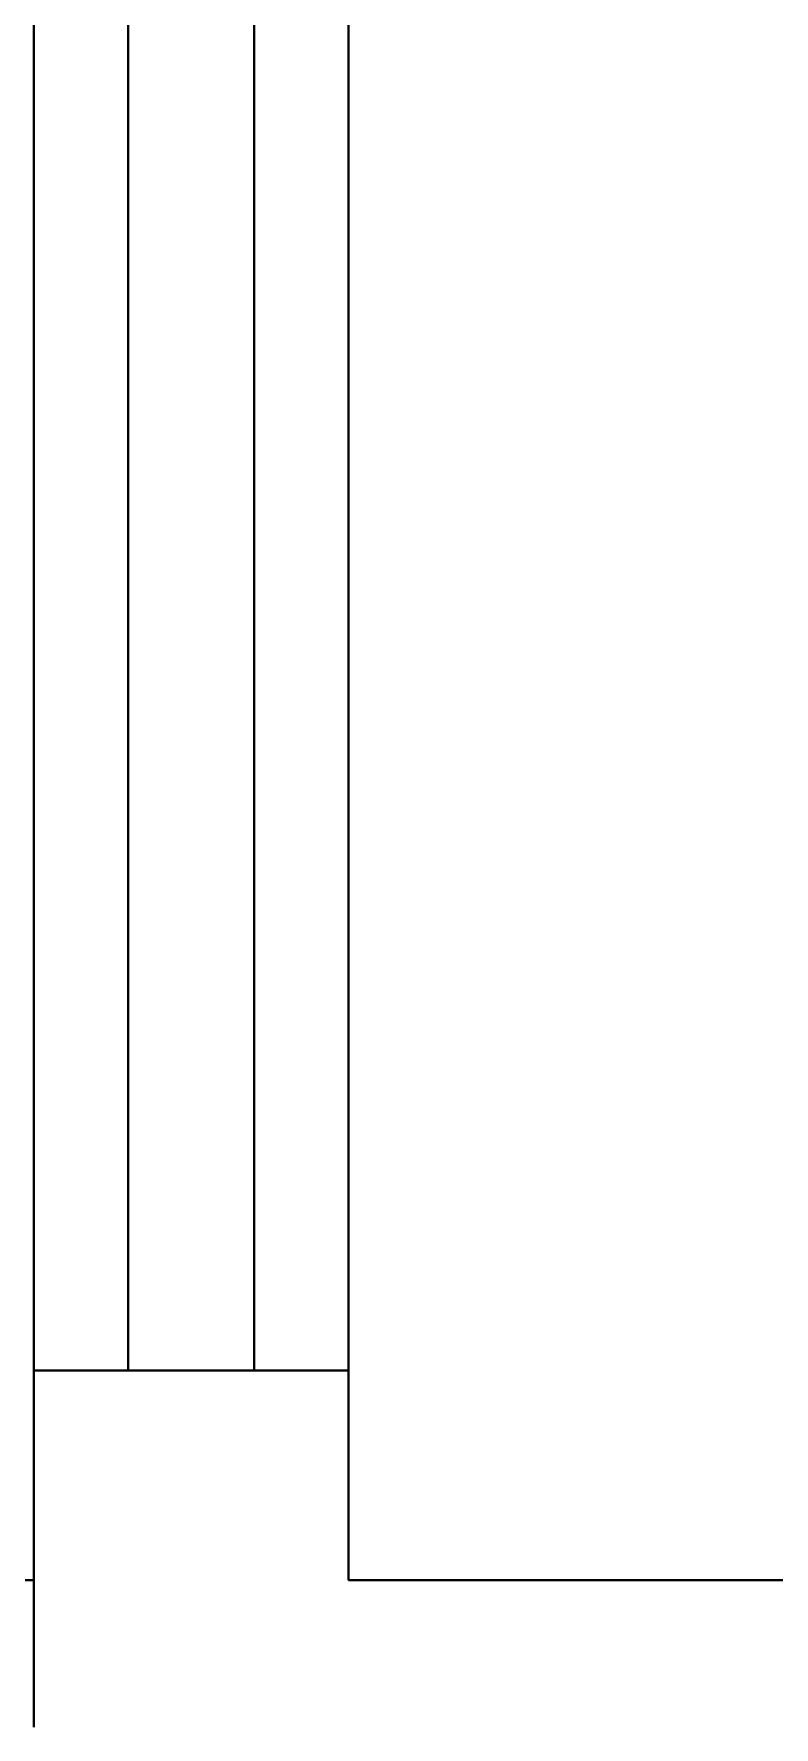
# Model space of a CAD drawing. Header units: metres. Extents: x 78 to 178, y -74 to 157.
# Drawn here: x 117.518 to 117.871, y -55.321 to -54.514 of the extents above; entities that cross this region are included whole.
import ezdxf

# ---------------------------------------------------------------- set-up
doc = ezdxf.new("R2010")
doc.units = ezdxf.units.M
doc.layers.add('Cortes', color=7, linetype='Continuous', lineweight=40)
doc.layers.add('ventanas', color=132, linetype='Continuous', lineweight=9)

msp = doc.modelspace()

# ---------------------------------------------------------------- linework, layer by layer
at = {"layer": 'Cortes'}
for p, q in [((117.51795, -51.88079), (117.51795, -54.98118)), ((117.66795, -55.05079), (117.66795, -52.77079)), ((117.51795, -55.13314), (117.51795, -54.98118)), ((117.66795, -55.25079), (117.66795, -55.05079)), ((117.51795, -55.13314), (117.51795, -55.25079)), ((117.51795, -55.15079), (117.66795, -55.15079)), ((117.41404, -55.25079), (117.51795, -55.25079)), ((117.51795, -55.25079), (117.51795, -55.32079)), ((117.66795, -55.25079), (117.80795, -55.25079)), ((117.81795, -55.25079), (117.80795, -55.25079)), ((118.32862, -55.25079), (117.81795, -55.25079))]:
    msp.add_line(p, q, dxfattribs=at)
at = {"layer": 'ventanas', "lineweight": 40}
for p, q in [((117.56295, -52.77079), (117.56295, -55.15079)), ((117.62295, -52.77079), (117.62295, -55.15079))]:
    msp.add_line(p, q, dxfattribs=at)

doc.saveas('drawing.dxf')
